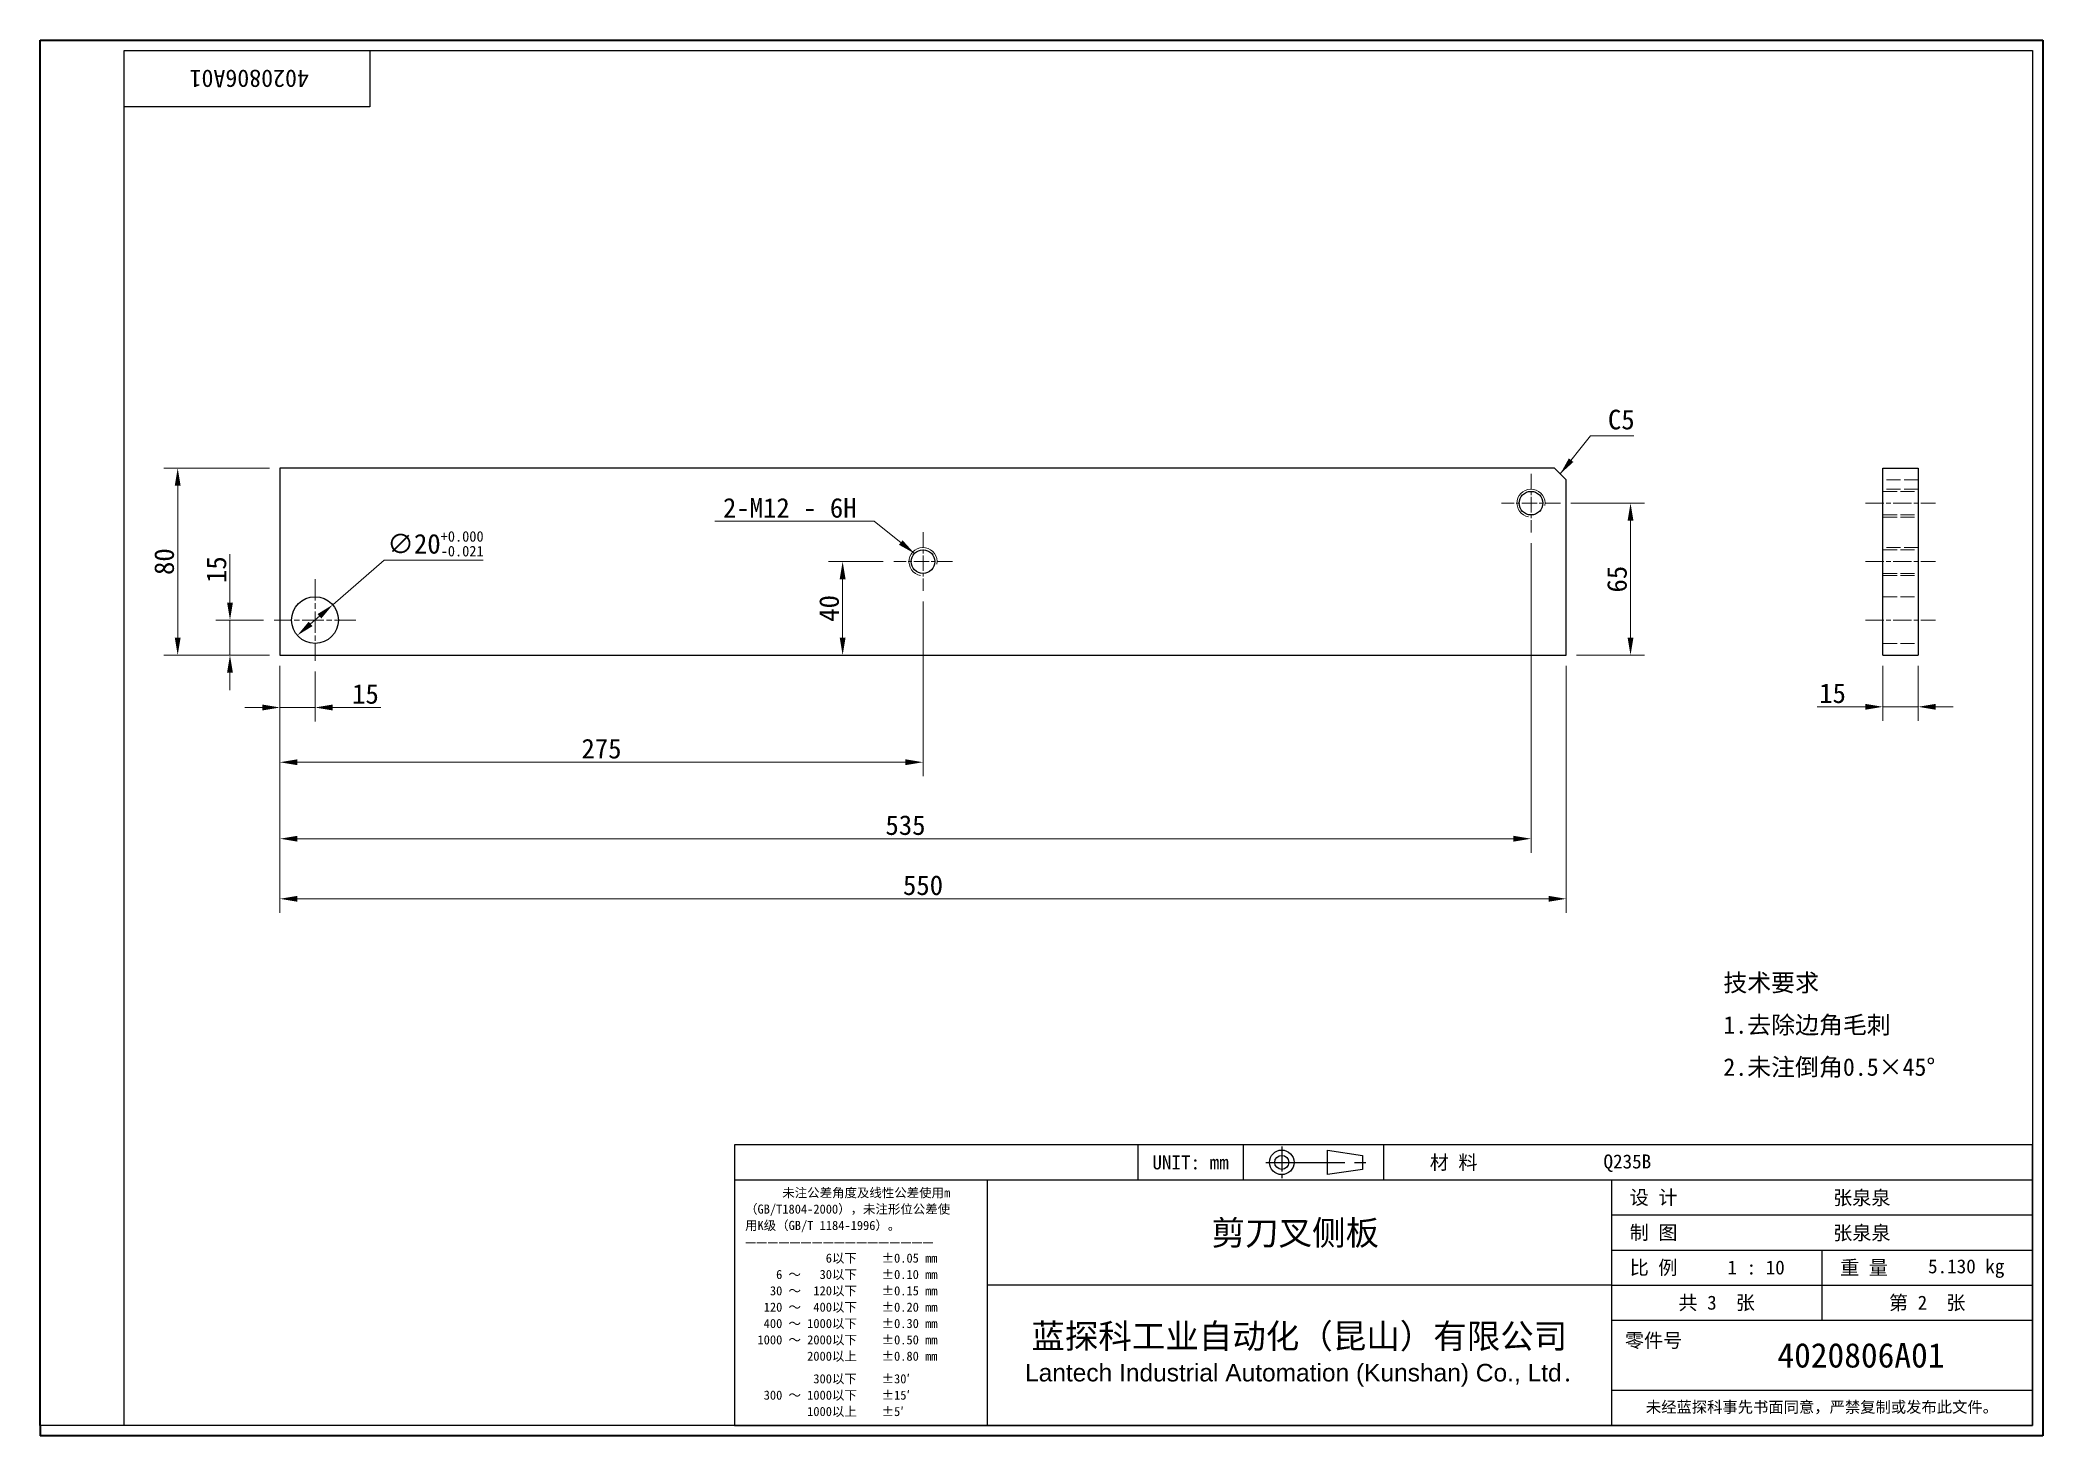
# Model space of a CAD drawing. Header units: millimetres. Extents: x 18 to 875, y 16 to 614.
import ezdxf
from ezdxf.enums import TextEntityAlignment as Align

# ---------------------------------------------------------------- set-up
doc = ezdxf.new("R2010")
doc.units = ezdxf.units.MM
doc.header["$LTSCALE"] = 3
doc.linetypes.add('CHAIN', pattern=[0.3543, 0.2362, -0.0295, 0.0591, -0.0295])
doc.linetypes.add('DASHED', pattern=[0.2067, 0.1654, -0.0413])
for name, color, linetype, lineweight in [('1', 7, 'Continuous', 18), ('可见 (ISO)', 7, 'Continuous', 25), ('可见窄的 (ISO)', 7, 'Continuous', 18), ('图框 (ISO)', 7, 'Continuous', 35), ('标题 (ISO)', 7, 'Continuous', 25)]:
    doc.layers.add(name, color=color, linetype=linetype, lineweight=lineweight)
for name, color, linetype, lineweight, true_color in [('中心标记 (ISO)', 1, 'CHAIN', 18, 0xff0000), ('中心线 (ISO)', 1, 'CHAIN', 18, 0xff0000), ('尺寸 (ISO)', 7, 'Continuous', 18, 0x008000), ('符号 (ISO)', 7, 'Continuous', 18, 0x008000), ('隐藏 (ISO)', 5, 'DASHED', 18, 0x0000ff)]:
    doc.layers.add(name, color=color, linetype=linetype, lineweight=lineweight, true_color=true_color)
doc.styles.add('文本样式164', font='SimSun.ttf')
doc.styles.add('文本样式165', font='SimSun.ttf')
doc.styles.add('文本样式74', font='SimSun.ttf')
doc.styles.add('最新国标', font='simfang.ttf')
doc.styles.add('注释文本 (ISO)', font='simfang.ttf')
doc.dimstyles.new('默认 (GB)', dxfattribs={"dimscale": 3, "dimtxt": 2.8, "dimasz": 2.5, "dimexe": 2, "dimexo": 1.5, "dimgap": 0.5, "dimtad": 1, "dimtoh": 1, "dimdsep": 46, "dimtxsty": '最新国标', "dimcen": 0.09, "dimdle": 10, "dimclrd": 256, "dimclre": 256, "dimclrt": 256, "dimaunit": 1, "dimadec": 3, "dimazin": 2, "dimtfac": 0.535714, "dimtmove": 0, "dimatfit": 3, "dimfxl": 0, "dimtolj": 1, "dimtzin": 0, "dimlwd": -1, "dimlwe": -1, "dimarcsym": 0})
doc.dimstyles.new('默认 (GB)$7', dxfattribs={"dimscale": 3, "dimtxt": 2.8, "dimasz": 2.5, "dimexe": 2, "dimexo": 1.5, "dimgap": 0.5, "dimtad": 1, "dimtoh": 1, "dimdsep": 46, "dimtxsty": '最新国标', "dimcen": 0.09, "dimdle": 10, "dimclrd": 256, "dimclre": 256, "dimclrt": 256, "dimaunit": 1, "dimadec": 3, "dimazin": 2, "dimtfac": 0.535714, "dimtmove": 0, "dimatfit": 3, "dimfxl": 0, "dimtolj": 1, "dimtzin": 0, "dimlwd": -1, "dimlwe": -1, "dimarcsym": 0})

# ---------------------------------------------------------------- blocks, each defined once
blk = doc.blocks.new('图框 最新国标')
at = {"layer": '图框 (ISO)'}
for p, q in [((6, 7), (6, 204.5)), ((6, 204.5), (291.5, 204.5)), ((291.5, 204.5), (291.5, 5.5)), ((6, 7), (6, 5.5)), ((6, 7), (6, 5.5)), ((291.5, 5.5), (6, 5.5))]:
    blk.add_line(p, q, dxfattribs=at)
at = {"layer": '图框 (ISO)', "color": 7, "linetype": 'Continuous', "lineweight": 25}
for p, q in [((18, 203), (290, 203)), ((18, 7), (18, 203)), ((18, 203), (290, 203)), ((53, 203), (53, 195)), ((290, 203), (290, 7)), ((290, 203), (290, 7)), ((53, 195), (18, 195)), ((290, 7), (6, 7)), ((290, 7), (18, 7))]:
    blk.add_line(p, q, dxfattribs=at)
at = {"layer": '图框 (ISO)', "style": '文本样式74'}
blk.add_attdef('零件代号_001', (44.32, 200.25), '', height=2.5, rotation=180, dxfattribs=at)
blk = doc.blocks.new('标题栏 最新国标')
at = {"layer": '标题 (ISO)'}
for p, q in [((381.98, -183.84), (196.98, -183.84)), ((196.98, -183.84), (196.98, -223.84)), ((254.48, -183.84), (254.48, -188.84)), ((269.48, -183.84), (269.48, -188.84)), ((281.48, -188.09), (281.48, -184.59)), ((281.48, -184.59), (286.48, -185.34)), ((286.48, -185.34), (286.48, -187.34)), ((289.48, -183.84), (289.48, -188.84)), ((381.98, -223.84), (381.98, -183.84)), ((383.48, -183.84), (383.48, -225.34)), ((286.48, -187.34), (281.48, -188.09)), ((196.98, -188.84), (381.98, -188.84)), ((232.98, -188.84), (232.98, -223.84)), ((321.98, -188.84), (321.98, -223.84)), ((321.98, -193.84), (381.98, -193.84)), ((321.98, -198.84), (381.98, -198.84)), ((351.98, -198.84), (351.98, -208.84)), ((321.98, -203.84), (232.98, -203.84)), ((321.98, -203.84), (381.98, -203.84)), ((321.98, -208.84), (381.98, -208.84)), ((321.98, -218.84), (381.98, -218.84)), ((196.98, -223.84), (381.98, -223.84)), ((383.48, -225.34), (196.98, -225.34))]:
    blk.add_line(p, q, dxfattribs=at)
at = {"layer": '标题 (ISO)', "linetype": 'CHAIN', "ltscale": 5.000333}
blk.add_line((274.98, -184.09), (274.98, -188.59), dxfattribs=at)
at = {"layer": '标题 (ISO)', "linetype": 'CHAIN', "ltscale": 15.834605}
blk.add_line((272.73, -186.34), (286.98, -186.34), dxfattribs=at)
at = {"layer": '标题 (ISO)'}
for radius in [1.75, 1]:
    blk.add_circle((274.98, -186.34), radius, dxfattribs=at)
at = {"layer": '1', "style": '文本样式164'}
for s, p in [('UNIT: mm', (261.98, -186.34)), ('材 料', (299.48, -186.34)), ('设 计', (327.98, -191.34)), ('制 图', (327.98, -196.34)), ('比 例', (327.98, -201.34)), ('重 量', (357.98, -201.34)), ('共 3  张', (336.98, -206.34)), ('第 2  张', (366.98, -206.34))]:
    blk.add_text(s, height=2, dxfattribs=at).set_placement(p, align=Align.MIDDLE_CENTER)
at = {"layer": '标题 (ISO)', "char_height": 2, "style": '注释文本 (ISO)'}
for s, insert, attachment_point, line_spacing_factor in [('{\\fSimSun|b0|i0|c134|p2;\\H0.65x;      未注公差角度及线性公差使用m\\P（GB/T1804-2000），未注形位公差使\\P用K级（GB/T 1184-1996）。\\P—————————————————\\P             6以下    ±0.05 mm\\P     6 ～   30以下    ±0.10 mm\\P    30 ～  120以下    ±0.15 mm\\P   120 ～  400以下    ±0.20 mm\\P   400 ～ 1000以下    ±0.30 mm\\P  1000 ～ 2000以下    ±0.50 mm\\P          2000以上    ±0.80 mm\\P\\H0.38462x;\\P\\H2.6x;           300以下    ±30′\\P   300 ～ 1000以下    ±15′\\P          1000以上    ±5′}', (198.48, -206.34), 4, 1.075116), ('{\\fMicrosoft YaHei|b0|i0|c134|p34;\\H1.75x;蓝探科工业自动化（昆山）有限公司\\P\\fArial|b0|i0|c0|p34;\\H0.71429x;Lantech Industrial Automation (Kunshan) Co., Ltd\\fFangSong|b0|i0|c134|p49;.\\H1.15195x; }', (277.48, -213.84), 5, 0.978695)]:
    blk.add_mtext(s, dxfattribs=dict(at, insert=insert, attachment_point=attachment_point, line_spacing_factor=line_spacing_factor))
at = {"layer": '标题 (ISO)', "attachment_point": 5, "style": '注释文本 (ISO)'}
for s, insert, char_height in [('\\fFangSong|b0|i0;零件号', (327.98, -211.84), 2), ('\\fSimSun|b0|i0;{\\H1.6000;未经蓝探科事先书面同意，严禁复制或发布此文件。}', (351.98, -221.34), 1.6)]:
    blk.add_mtext(s, dxfattribs=dict(at, insert=insert, char_height=char_height))
at = {"layer": '标题 (ISO)'}
for tag, p, height, style in [('材料_001', (320.84, -187.21), 2, '注释文本 (ISO)'), ('设计人_001', (353.58, -192.39), 2, '注释文本 (ISO)'), ('库存编号_001', (264.98, -198.13), 3.5, '文本样式165'), ('设计人_001', (353.58, -197.39), 2, '注释文本 (ISO)'), ('视图比例_001', (338.51, -202.33), 2, '注释文本 (ISO)'), ('质量\\P3;_001', (367.1, -202.16), 2, '注释文本 (ISO)'), ('零件代号_001', (345.63, -215.59), 3.5, '文本样式165')]:
    blk.add_attdef(tag, p, '', height=height, dxfattribs=dict(at, style=style))
blk = doc.blocks.new('*D5')
at = {"layer": 'Defpoints', "color": 0, "transparency": 16777216}
for p in [(120.58, 350.43), (135.58, 347.93), (135.58, 328.04)]:
    blk.add_point(p, dxfattribs=at)
at = {"layer": '尺寸 (ISO)', "color": 116, "true_color": 0x00803f, "transparency": 16777216}
for p, q in [((120.58, 345.93), (120.58, 322.04)), ((135.58, 343.43), (135.58, 322.04)), ((113.08, 328.04), (105.58, 328.04)), ((120.58, 328.04), (135.58, 328.04)), ((143.08, 328.04), (163.71, 328.04))]:
    blk.add_line(p, q, dxfattribs=at)
for points in [[(113.08, 329.29), (113.08, 326.79), (120.58, 328.04)], [(143.08, 329.29), (143.08, 326.79), (135.58, 328.04)]]:
    blk.add_solid(points, dxfattribs=at)
at = {"layer": '尺寸 (ISO)', "transparency": 16777216, "insert": (157.15, 333.79), "char_height": 8.4, "attachment_point": 5, "style": '最新国标'}
blk.add_mtext('\\A1;15', dxfattribs=at)
blk = doc.blocks.new('*D6')
at = {"layer": 'Defpoints', "color": 0, "transparency": 16777216}
for p in [(99.22, 365.43), (118.08, 365.43), (120.58, 350.43)]:
    blk.add_point(p, dxfattribs=at)
at = {"layer": '尺寸 (ISO)', "color": 116, "true_color": 0x00803f, "transparency": 16777216}
for p, q in [((99.22, 372.93), (99.22, 393.56)), ((113.58, 365.43), (93.22, 365.43)), ((99.22, 350.43), (99.22, 365.43)), ((116.08, 350.43), (93.22, 350.43)), ((99.22, 342.93), (99.22, 335.43))]:
    blk.add_line(p, q, dxfattribs=at)
for points in [[(97.97, 372.93), (100.47, 372.93), (99.22, 365.43)], [(97.97, 342.93), (100.47, 342.93), (99.22, 350.43)]]:
    blk.add_solid(points, dxfattribs=at)
at = {"layer": '尺寸 (ISO)', "transparency": 16777216, "insert": (93.47, 387), "char_height": 8.4, "attachment_point": 5, "rotation": 90, "style": '最新国标'}
blk.add_mtext('\\A1;15', dxfattribs=at)
blk = doc.blocks.new('*D7')
at = {"layer": 'Defpoints', "color": 0, "transparency": 16777216}
for p in [(395.58, 377.88), (120.58, 350.43), (395.58, 304.63)]:
    blk.add_point(p, dxfattribs=at)
at = {"layer": '尺寸 (ISO)', "color": 116, "true_color": 0x00803f, "transparency": 16777216}
for p, q in [((395.58, 373.38), (395.58, 298.63)), ((120.58, 345.93), (120.58, 298.63)), ((128.08, 304.63), (388.08, 304.63))]:
    blk.add_line(p, q, dxfattribs=at)
for points in [[(128.08, 305.88), (128.08, 303.38), (120.58, 304.63)], [(388.08, 305.88), (388.08, 303.38), (395.58, 304.63)]]:
    blk.add_solid(points, dxfattribs=at)
at = {"layer": '尺寸 (ISO)', "transparency": 16777216, "insert": (258.08, 310.38), "char_height": 8.4, "attachment_point": 5, "style": '最新国标'}
blk.add_mtext('\\A1;275', dxfattribs=at)
blk = doc.blocks.new('*D8')
at = {"layer": 'Defpoints', "color": 0, "transparency": 16777216}
for p in [(655.58, 402.88), (120.58, 350.43), (655.58, 271.93)]:
    blk.add_point(p, dxfattribs=at)
at = {"layer": '尺寸 (ISO)', "color": 116, "true_color": 0x00803f, "transparency": 16777216}
for p, q in [((655.58, 398.38), (655.58, 265.93)), ((120.58, 345.93), (120.58, 265.93)), ((128.08, 271.93), (648.08, 271.93))]:
    blk.add_line(p, q, dxfattribs=at)
for points in [[(128.08, 273.18), (128.08, 270.68), (120.58, 271.93)], [(648.08, 273.18), (648.08, 270.68), (655.58, 271.93)]]:
    blk.add_solid(points, dxfattribs=at)
at = {"layer": '尺寸 (ISO)', "transparency": 16777216, "insert": (388.08, 277.68), "char_height": 8.4, "attachment_point": 5, "style": '最新国标'}
blk.add_mtext('\\A1;535', dxfattribs=at)
blk = doc.blocks.new('*D9')
at = {"layer": 'Defpoints', "color": 0, "transparency": 16777216}
for p in [(361.21, 390.43), (383.03, 390.43), (361.21, 350.43)]:
    blk.add_point(p, dxfattribs=at)
at = {"layer": '尺寸 (ISO)', "color": 116, "true_color": 0x00803f, "transparency": 16777216}
for p, q in [((378.53, 390.43), (355.21, 390.43)), ((361.21, 357.93), (361.21, 382.93))]:
    blk.add_line(p, q, dxfattribs=at)
for points in [[(359.96, 382.93), (362.46, 382.93), (361.21, 390.43)], [(359.96, 357.93), (362.46, 357.93), (361.21, 350.43)]]:
    blk.add_solid(points, dxfattribs=at)
at = {"layer": '尺寸 (ISO)', "transparency": 16777216, "insert": (355.46, 370.43), "char_height": 8.4, "attachment_point": 5, "rotation": 90, "style": '最新国标'}
blk.add_mtext('\\A1;40', dxfattribs=at)
blk = doc.blocks.new('*D10')
at = {"layer": 'Defpoints', "color": 0, "transparency": 16777216}
for p in [(668.14, 415.43), (698.14, 415.43), (670.58, 350.43)]:
    blk.add_point(p, dxfattribs=at)
at = {"layer": '尺寸 (ISO)', "color": 116, "true_color": 0x00803f, "transparency": 16777216}
for p, q in [((672.64, 415.43), (704.14, 415.43)), ((698.14, 357.93), (698.14, 407.93)), ((675.08, 350.43), (704.14, 350.43))]:
    blk.add_line(p, q, dxfattribs=at)
for points in [[(696.89, 407.93), (699.39, 407.93), (698.14, 415.43)], [(696.89, 357.93), (699.39, 357.93), (698.14, 350.43)]]:
    blk.add_solid(points, dxfattribs=at)
at = {"layer": '尺寸 (ISO)', "transparency": 16777216, "insert": (692.39, 382.93), "char_height": 8.4, "attachment_point": 5, "rotation": 90, "style": '最新国标'}
blk.add_mtext('\\A1;65', dxfattribs=at)
blk = doc.blocks.new('*D11')
at = {"layer": 'Defpoints', "color": 0, "transparency": 16777216}
for p in [(76.86, 430.43), (120.58, 430.43), (120.58, 350.43)]:
    blk.add_point(p, dxfattribs=at)
at = {"layer": '尺寸 (ISO)', "color": 116, "true_color": 0x00803f, "transparency": 16777216}
for p, q in [((116.08, 430.43), (70.86, 430.43)), ((76.86, 357.93), (76.86, 422.93)), ((116.08, 350.43), (70.86, 350.43))]:
    blk.add_line(p, q, dxfattribs=at)
for points in [[(75.61, 422.93), (78.11, 422.93), (76.86, 430.43)], [(75.61, 357.93), (78.11, 357.93), (76.86, 350.43)]]:
    blk.add_solid(points, dxfattribs=at)
at = {"layer": '尺寸 (ISO)', "transparency": 16777216, "insert": (71.11, 390.43), "char_height": 8.4, "attachment_point": 5, "rotation": 90, "style": '最新国标'}
blk.add_mtext('\\A1;80', dxfattribs=at)
blk = doc.blocks.new('*D12')
at = {"layer": 'Defpoints', "color": 0, "transparency": 16777216}
for p in [(143.15, 371.97), (128.02, 358.89)]:
    blk.add_point(p, dxfattribs=at)
at = {"layer": '尺寸 (ISO)', "color": 116, "true_color": 0x00803f, "transparency": 16777216}
for p, q in [((143.15, 371.97), (165.2, 391.04)), ((165.2, 391.04), (207.43, 391.04)), ((133.69, 363.8), (137.48, 367.07))]:
    blk.add_line(p, q, dxfattribs=at)
for points in [[(136.66, 368.01), (138.29, 366.12), (143.15, 371.97)], [(132.88, 364.74), (134.51, 362.85), (128.02, 358.89)]]:
    blk.add_solid(points, dxfattribs=at)
at = {"layer": '尺寸 (ISO)', "transparency": 16777216, "insert": (187.07, 398.07), "char_height": 8.4, "attachment_point": 5, "style": '最新国标'}
blk.add_mtext('\\A1;∅20{\\H4.5;\\S+0.000^ -0.021;}', dxfattribs=at)
blk = doc.blocks.new('*D13')
at = {"layer": 'Defpoints', "color": 0, "transparency": 16777216}
for p in [(120.58, 350.43), (670.58, 350.43), (670.58, 246.23)]:
    blk.add_point(p, dxfattribs=at)
at = {"layer": '尺寸 (ISO)', "color": 116, "true_color": 0x00803f, "transparency": 16777216}
for p, q in [((120.58, 345.93), (120.58, 240.23)), ((670.58, 345.93), (670.58, 240.23)), ((128.08, 246.23), (663.08, 246.23))]:
    blk.add_line(p, q, dxfattribs=at)
for points in [[(128.08, 247.48), (128.08, 244.98), (120.58, 246.23)], [(663.08, 247.48), (663.08, 244.98), (670.58, 246.23)]]:
    blk.add_solid(points, dxfattribs=at)
at = {"layer": '尺寸 (ISO)', "transparency": 16777216, "insert": (395.58, 251.98), "char_height": 8.4, "attachment_point": 5, "style": '最新国标'}
blk.add_mtext('\\A1;550', dxfattribs=at)
blk = doc.blocks.new('*D14')
at = {"layer": 'Defpoints', "color": 0, "transparency": 16777216}
for p in [(806.09, 350.43), (821.09, 350.43), (821.09, 328.34)]:
    blk.add_point(p, dxfattribs=at)
at = {"layer": '尺寸 (ISO)', "color": 116, "true_color": 0x00803f, "transparency": 16777216}
for p, q in [((806.09, 345.93), (806.09, 322.34)), ((821.09, 345.93), (821.09, 322.34)), ((798.59, 328.34), (777.96, 328.34)), ((821.09, 328.34), (806.09, 328.34)), ((828.59, 328.34), (836.09, 328.34))]:
    blk.add_line(p, q, dxfattribs=at)
for points in [[(798.59, 329.59), (798.59, 327.09), (806.09, 328.34)], [(828.59, 329.59), (828.59, 327.09), (821.09, 328.34)]]:
    blk.add_solid(points, dxfattribs=at)
at = {"layer": '尺寸 (ISO)', "transparency": 16777216, "insert": (784.53, 334.09), "char_height": 8.4, "attachment_point": 5, "style": '最新国标'}
blk.add_mtext('\\A1;15', dxfattribs=at)

msp = doc.modelspace()

# ---------------------------------------------------------------- linework, layer by layer
at = {"layer": '中心标记 (ISO)', "ltscale": 9.299225}
for p, q in [((655.5848, 427.9864), (655.5848, 402.8804)), ((668.1378, 415.4334), (643.0318, 415.4334)), ((395.5848, 402.9864), (395.5848, 377.8804)), ((408.1378, 390.4334), (383.0318, 390.4334))]:
    msp.add_line(p, q, dxfattribs=at)
at = {"layer": '中心标记 (ISO)', "ltscale": 12.963986}
for p, q in [((135.5848, 382.9334), (135.5848, 347.9334)), ((153.0848, 365.4334), (118.0848, 365.4334))]:
    msp.add_line(p, q, dxfattribs=at)
at = {"layer": '中心线 (ISO)', "ltscale": 11.111974}
for p, q in [((798.5908, 415.4334), (828.5908, 415.4334)), ((798.5908, 390.4334), (828.5908, 390.4334)), ((798.5908, 365.4334), (828.5908, 365.4334))]:
    msp.add_line(p, q, dxfattribs=at)
at = {"layer": '可见 (ISO)'}
for p, q in [((665.5848, 430.4334), (120.5848, 430.4334)), ((120.5848, 430.4334), (120.5848, 350.4334)), ((665.5848, 430.4334), (670.5848, 425.4334)), ((806.0908, 430.4334), (821.0908, 430.4334)), ((806.0908, 350.4334), (806.0908, 430.4334)), ((821.0908, 430.4334), (821.0908, 350.4334)), ((670.5848, 350.4334), (670.5848, 425.4334)), ((120.5848, 350.4334), (670.5848, 350.4334)), ((806.0908, 350.4334), (821.0908, 350.4334))]:
    msp.add_line(p, q, dxfattribs=at)
for centre, radius in [((655.5848, 415.4334), 5.053), ((395.5848, 390.4334), 5.053), ((135.5848, 365.4334), 10)]:
    msp.add_circle(centre, radius, dxfattribs=at)
at = {"layer": '可见窄的 (ISO)'}
for centre in [(655.5848, 415.4334), (395.5848, 390.4334)]:
    msp.add_arc(centre, 6, 350, 260, dxfattribs=at)
at = {"layer": '隐藏 (ISO)', "ltscale": 12.094824}
for p, q in [((821.0908, 425.4334), (806.0908, 425.4334)), ((821.0908, 421.4334), (806.0908, 421.4334)), ((806.0908, 420.4864), (821.0908, 420.4864)), ((806.0908, 410.3804), (821.0908, 410.3804)), ((806.0908, 409.4334), (821.0908, 409.4334)), ((821.0908, 396.4334), (806.0908, 396.4334)), ((806.0908, 395.4864), (821.0908, 395.4864)), ((806.0908, 385.3804), (821.0908, 385.3804)), ((806.0908, 384.4334), (821.0908, 384.4334)), ((806.0908, 375.4334), (821.0908, 375.4334)), ((806.0908, 355.4334), (821.0908, 355.4334))]:
    msp.add_line(p, q, dxfattribs=at)

# ---------------------------------------------------------------- block references
at = {"xscale": 3, "yscale": 3, "zscale": 3}
msp.add_blockref('图框 最新国标', (0, 0), dxfattribs=at).add_auto_attribs({'零件代号_001': '4020806A01'})
ref = msp.add_blockref('标题栏 最新国标', (-275.9476, 692.5328), dxfattribs=dict(xscale=3, yscale=3, zscale=3))
ref.add_attrib('零件代号_001', '4020806A01', (760.9567, 45.75), dxfattribs={"layer": '标题 (ISO)', "height": 10.5, "style": '文本样式165'})
ref.add_attrib('库存编号_001', '剪刀叉侧板', (518.9874, 98.1327), dxfattribs={"layer": '标题 (ISO)', "height": 10.5, "style": '文本样式165'})
ref.add_attrib('质量\\P3;_001', '5.130 kg', (825.36, 86.0486), dxfattribs={"layer": '标题 (ISO)', "height": 6, "style": '注释文本 (ISO)'})
ref.add_attrib('视图比例_001', '1 : 10', (739.5943, 85.5514), dxfattribs={"layer": '标题 (ISO)', "height": 6, "style": '注释文本 (ISO)'})
ref.add_attrib('设计人_001', '张泉泉', (784.7829, 115.3629), dxfattribs={"layer": '标题 (ISO)', "height": 6, "style": '注释文本 (ISO)'})
ref.add_attrib('设计人_001', '张泉泉', (784.7829, 100.3629), dxfattribs={"layer": '标题 (ISO)', "height": 6, "style": '注释文本 (ISO)'})
ref.add_attrib('材料_001', 'Q235B', (686.58, 130.8943), dxfattribs={"layer": '标题 (ISO)', "height": 6, "style": '注释文本 (ISO)'})

# ---------------------------------------------------------------- texts
at = {"layer": '符号 (ISO)', "insert": (688.4817, 455.3906), "char_height": 8.4, "attachment_point": 1, "style": '最新国标'}
msp.add_mtext('C5', dxfattribs=at)
at = {"layer": '符号 (ISO)'}
for s, insert, char_height, width, attachment_point, line_spacing_factor, style in [('2-M12 - 6H', (367.1687, 409.0963), 8.4, 63.505967, 9, 0.49, '最新国标'), ('\\fFangSong|b0|i0;{\\H7.5000;技术要求\\P}\\fFangSong|b0|i0;{\\H7.5000;1.去除边角毛刺\\P}\\fFangSong|b0|i0;{\\H7.5000;2.未注倒角0.5×45°}', (737.8241, 191.8533), 7.5, 106.666667, 4, 1.441304, '注释文本 (ISO)')]:
    msp.add_mtext(s, dxfattribs=dict(at, insert=insert, char_height=char_height, width=width, attachment_point=attachment_point, line_spacing_factor=line_spacing_factor, style=style))

# ---------------------------------------------------------------- dimensions: what is measured, and where the dimension line sits
at = {"layer": '尺寸 (ISO)', "color": 116, "true_color": 0x00803f}
for base, p1, p2, angle, override, picture, middle in [((76.855, 430.4334), (120.5848, 350.4334), (120.5848, 430.4334), 270, {"dimgap": 0.5, "dimtoh": 0, "dimdec": 2, "dimtol": 0, "dimlim": 0, "dimtp": 0, "dimtm": 0, "dimtdec": 2, "dimtofl": 0, "dimatfit": 1}, '*D11', (76.855, 390.4334)), ((698.1378, 415.4334), (670.5848, 350.4334), (668.1378, 415.4334), 270, {"dimgap": 0.5, "dimtoh": 0, "dimdec": 2, "dimtol": 0, "dimlim": 0, "dimtp": 0, "dimtm": 0, "dimtdec": 2, "dimtofl": 0, "dimatfit": 1}, '*D10', (698.1378, 382.9334)), ((655.5848, 271.931), (120.5848, 350.4334), (655.5848, 402.8804), 180, {"dimgap": 0.5, "dimtoh": 0, "dimdec": 2, "dimtol": 0, "dimlim": 0, "dimtp": 0, "dimtm": 0, "dimtdec": 2, "dimtofl": 0, "dimatfit": 1}, '*D8', (388.0848, 271.931)), ((99.2162, 365.4334), (120.5848, 350.4334), (118.0848, 365.4334), 270, {"dimgap": 0.5, "dimtoh": 0, "dimdec": 2, "dimtol": 0, "dimlim": 0, "dimtp": 0, "dimtm": 0, "dimtdec": 2, "dimtofl": 1, "dimatfit": 1}, '*D6', (99.2162, 386.9974)), ((361.2107, 390.4334), (361.2107, 350.4334), (383.0318, 390.4334), 270, {"dimgap": 0.5, "dimtoh": 0, "dimdec": 2, "dimse1": 1, "dimtol": 0, "dimlim": 0, "dimtp": 0, "dimtm": 0, "dimtdec": 2, "dimtofl": 0, "dimatfit": 1}, '*D9', (361.2107, 370.4334)), ((395.5848, 304.631), (120.5848, 350.4334), (395.5848, 377.8804), 180, {"dimgap": 0.5, "dimtoh": 0, "dimdec": 2, "dimtol": 0, "dimlim": 0, "dimtp": 0, "dimtm": 0, "dimtdec": 2, "dimtofl": 0, "dimatfit": 1}, '*D7', (258.0848, 304.631)), ((135.5848, 328.0381), (120.5848, 350.4334), (135.5848, 347.9334), 180, {"dimgap": 0.5, "dimtoh": 0, "dimdec": 2, "dimtol": 0, "dimlim": 0, "dimtp": 0, "dimtm": 0, "dimtdec": 2, "dimtofl": 1, "dimatfit": 1}, '*D5', (157.1488, 328.0381)), ((670.5848, 246.2319), (120.5848, 350.4334), (670.5848, 350.4334), 180, {"dimgap": 0.5, "dimtoh": 0, "dimdec": 2, "dimtol": 0, "dimlim": 0, "dimtp": 0, "dimtm": 0, "dimtdec": 2, "dimtofl": 0, "dimatfit": 1}, '*D13', (395.5848, 246.2319))]:
    dim = msp.add_linear_dim(base=base, p1=p1, p2=p2, angle=angle, dimstyle='默认 (GB)', override=override, dxfattribs=at)
    dim.commit()
    dim.dimension.update_dxf_attribs({"geometry": picture, "text_midpoint": middle, "dimtype": 160})
dim = msp.add_diameter_dim_2p(p1=(128.0206, 358.8926), p2=(143.149, 371.9743), dimstyle='默认 (GB)', override={"dimgap": 0.5, "dimtih": 1, "dimdec": 2, "dimlfac": 1, "dimtol": 1, "dimlim": 0, "dimtp": 0, "dimtm": 0.021, "dimtdec": 3, "dimatfit": 2}, dxfattribs=at)
dim.commit()
dim.dimension.update_dxf_attribs({"geometry": '*D12', "text_midpoint": (187.0668, 391.0429), "dimtype": 163})
dim = msp.add_linear_dim(base=(821.0908, 328.3435), p1=(806.0908, 350.4334), p2=(821.0908, 350.4334), dimstyle='默认 (GB)', override={"dimgap": 0.5, "dimtoh": 0, "dimdec": 2, "dimtol": 0, "dimlim": 0, "dimtp": 0, "dimtm": 0, "dimtdec": 2, "dimtofl": 1, "dimatfit": 1}, dxfattribs=at)
dim.commit()
dim.dimension.update_dxf_attribs({"geometry": '*D14', "text_midpoint": (784.5268, 328.3435), "dimtype": 160})

# ---------------------------------------------------------------- leaders
at = {"layer": '符号 (ISO)', "color": 116, "true_color": 0x00803f, "annotation_type": 0, "has_hookline": 1, "hookline_direction": 0, "text_width": 11.136}
msp.add_leader([(668.0848, 427.9334), (680.9817, 444.243), (688.4817, 444.243)], dimstyle='默认 (GB)$7', override={"dimgap": 0, "dimtad": 1}, dxfattribs=at)
at = {"layer": '符号 (ISO)', "annotation_type": 0, "has_hookline": 1, "hookline_direction": 1, "text_width": 60.576}
msp.add_leader([(391.9361, 393.9291), (374.6687, 407.6963), (367.1687, 407.6963)], dimstyle='默认 (GB)$7', override={"dimgap": 0, "dimtad": 1}, dxfattribs=at)

doc.saveas('drawing.dxf')
